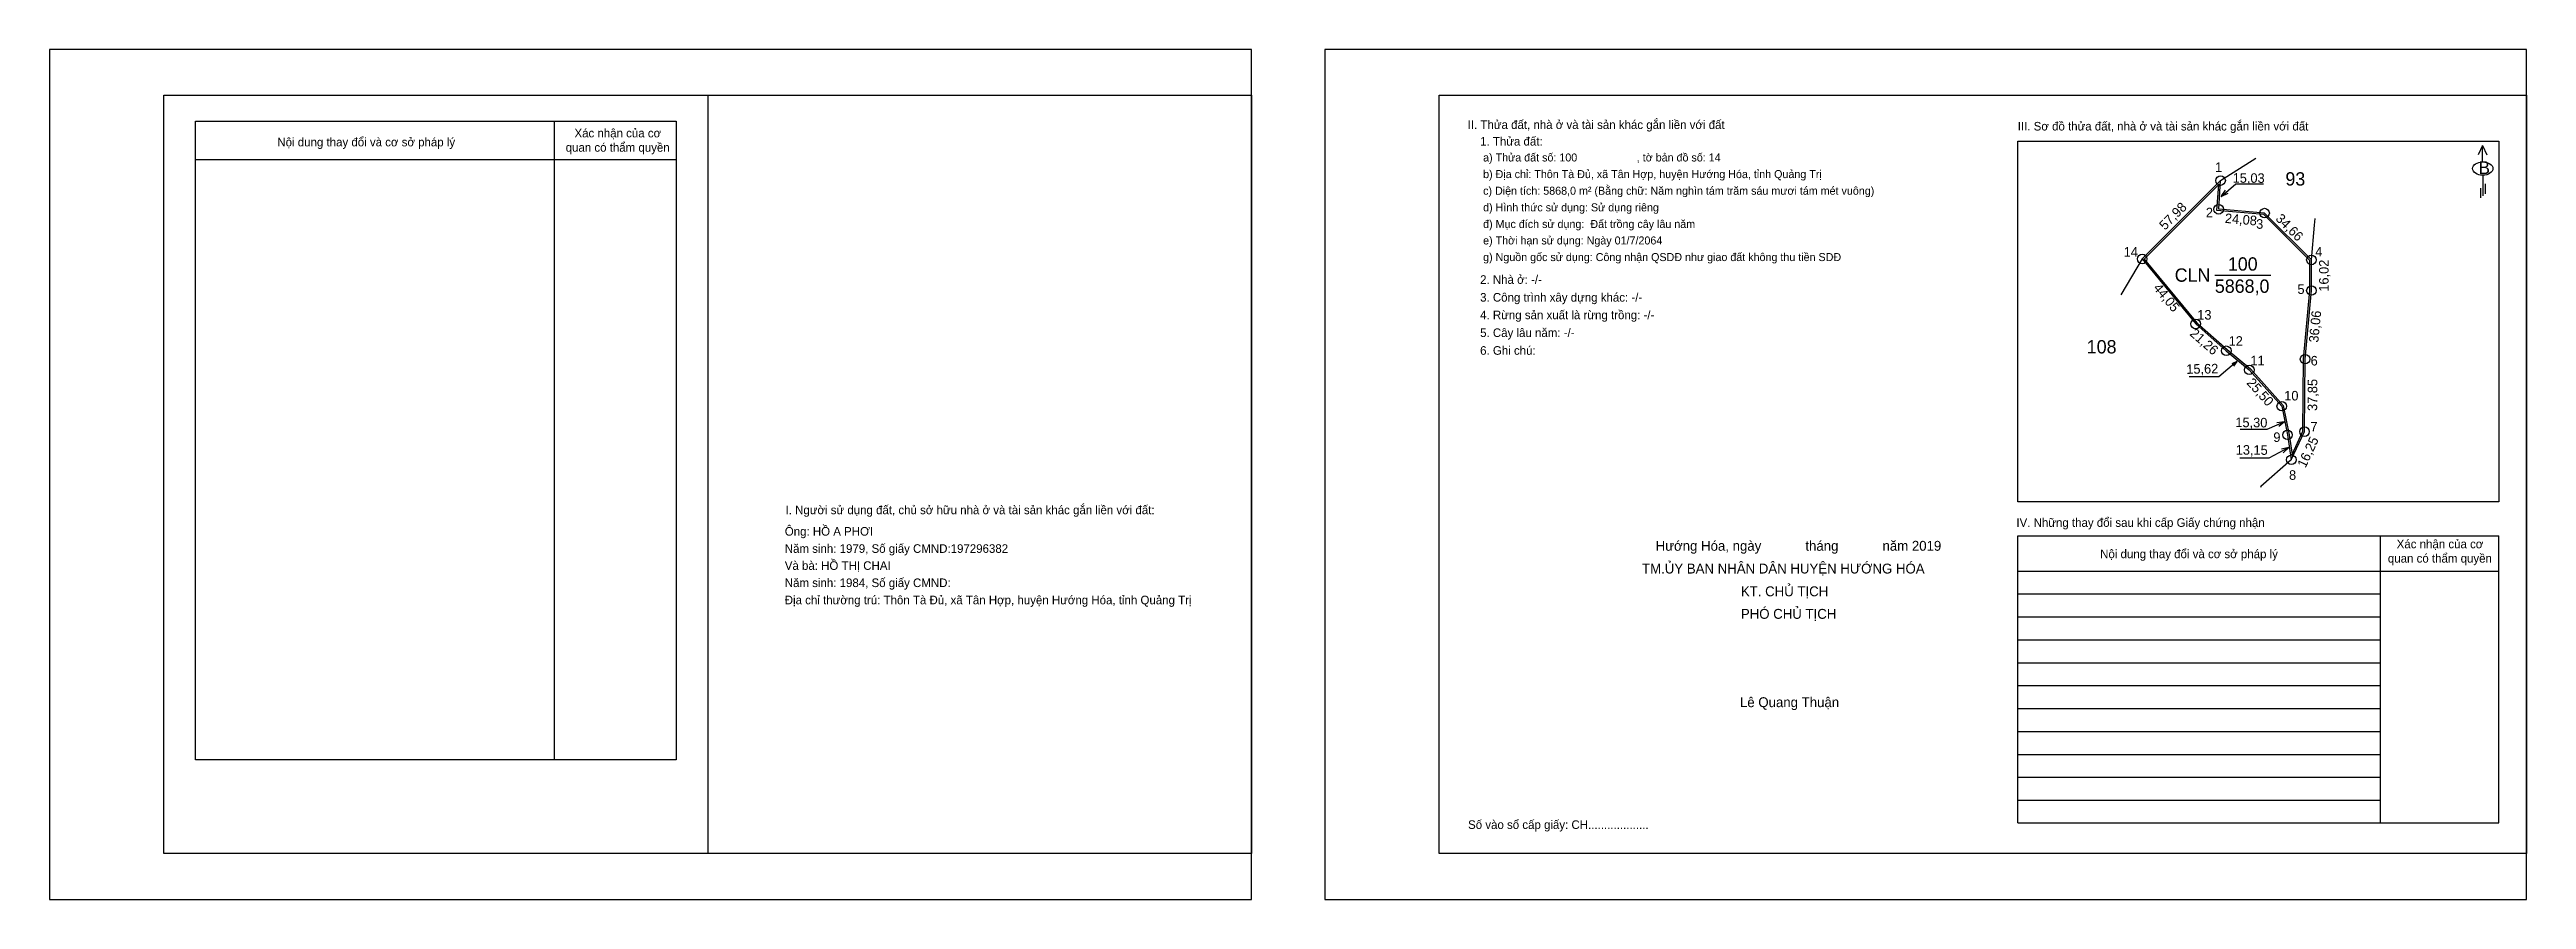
# Model space of a CAD drawing. Extents: x 552589 to 553885, y 1839984 to 1840429.
import ezdxf

# ---------------------------------------------------------------- set-up
doc = ezdxf.new("R2010")
doc.units = 0
for name, color, linetype in [('CanhThua', 7, 'Continuous'), ('ChieuDaiCanhThua', 7, 'Continuous'), ('Khung', 7, 'Continuous'), ('KhungInTrang1', 7, 'Continuous'), ('KhungInTrang2', 7, 'Continuous'), ('Level 2', 7, 'Continuous'), ('MocDinhThua', 7, 'Continuous'), ('NhanDiaChinhThua', 7, 'Continuous'), ('NhanTuCan', 7, 'Continuous'), ('ON', 7, 'Continuous'), ('RauThua', 7, 'Continuous'), ('SoHieuDinhThua', 7, 'Continuous'), ('Template', 7, 'Continuous'), ('ThongTin', 7, 'Continuous')]:
    doc.layers.add(name, color=color, linetype=linetype)

msp = doc.modelspace()

# ---------------------------------------------------------------- linework, layer by layer
at = {"layer": 'CanhThua'}
for p, q in [((553725, 1840360), (553684, 1840319)), ((553724, 1840345), (553725, 1840360)), ((553748, 1840343), (553724, 1840345)), ((553772.5, 1840318.5), (553748, 1840343)), ((553684, 1840319), (553712, 1840285)), ((553772.5, 1840302.5), (553772.5, 1840318.5)), ((553769.2, 1840266.6), (553772.5, 1840302.5)), ((553712, 1840285), (553728, 1840271)), ((553728, 1840271), (553740, 1840261)), ((553768.9, 1840228.7), (553769.2, 1840266.6)), ((553740, 1840261), (553757, 1840242)), ((553757, 1840242), (553760, 1840227)), ((553760, 1840227), (553762, 1840214)), ((553762, 1840214), (553768.9, 1840228.7))]:
    msp.add_line(p, q, dxfattribs=at)
at = {"layer": 'Khung'}
for p, q in [((553316.2, 1840404.6), (553885, 1840404.6)), ((553316.2, 1840008), (553316.2, 1840404.6)), ((553619, 1840191.9), (553619, 1840380.7)), ((553619, 1840380.7), (553870.5, 1840380.7)), ((553870.5, 1840380.7), (553870.5, 1840191.9)), ((553870.5, 1840191.9), (553619, 1840191.9))]:
    msp.add_line(p, q, dxfattribs=at)
msp.add_lwpolyline([(553218.1, 1840008), (552649.3, 1840008), (552649.3, 1840404.6), (553218.1, 1840404.6)], close=True, dxfattribs=at)
for points in [[(552933.7, 1840404.6), (552933.7, 1840008)], [(553885, 1840404.6), (553885, 1840008), (553316.2, 1840008)]]:
    msp.add_lwpolyline(points, dxfattribs=at)
at = {"layer": 'KhungInTrang1'}
msp.add_lwpolyline([(552589.4, 1840428.5), (552589.4, 1839984), (553218.1, 1839984), (553218.1, 1840428.5)], close=True, dxfattribs=at)
at = {"layer": 'KhungInTrang2'}
msp.add_lwpolyline([(553256.4, 1840428.5), (553256.4, 1839984), (553885, 1839984), (553885, 1840428.5)], close=True, dxfattribs=at)
at = {"layer": 'Level 2'}
for p, q in [((553725.3, 1840351.7), (553732.9, 1840358.3)), ((553725.3, 1840351.7), (553727.5, 1840355)), ((553725.3, 1840351.7), (553728.9, 1840353.5)), ((553732.9, 1840358.3), (553747.5, 1840358.3)), ((553733.5, 1840265.4), (553724, 1840257.3)), ((553733.5, 1840265.4), (553730.8, 1840264.1)), ((553733.5, 1840265.4), (553731.8, 1840262.9)), ((553724, 1840257.3), (553708.6, 1840257.3)), ((553749.2, 1840229.8), (553735.3, 1840229.8)), ((553758.5, 1840233.9), (553749.2, 1840229.8)), ((553758.5, 1840233.9), (553754.5, 1840233.3)), ((553758.5, 1840233.9), (553755.4, 1840231.4)), ((553750.3, 1840214.8), (553735.1, 1840214.8)), ((553760.7, 1840220.4), (553750.3, 1840214.8)), ((553760.7, 1840220.4), (553756.8, 1840219.5)), ((553760.7, 1840220.4), (553757.8, 1840217.6))]:
    msp.add_line(p, q, dxfattribs=at)
msp.add_lwpolyline([(553771.7, 1840318.2), (553747.6, 1840342.2), (553723.1, 1840344.3), (553724.1, 1840357.9), (553685.1, 1840318.9), (553712.6, 1840285.6), (553728.5, 1840271.6), (553740.6, 1840261.6), (553757.7, 1840242.4), (553760.8, 1840227.1), (553762.4, 1840216.7), (553768.1, 1840228.9), (553768.4, 1840266.6), (553771.7, 1840302.5)], close=True, dxfattribs=at)
at = {"layer": 'MocDinhThua'}
for centre in [(553725, 1840360), (553724, 1840345), (553748, 1840343), (553684, 1840319), (553772.5, 1840318.5), (553772.5, 1840302.5), (553712, 1840285), (553728, 1840271), (553740, 1840261), (553769.2, 1840266.6), (553757, 1840242), (553760, 1840227), (553768.9, 1840228.7), (553762, 1840214)]:
    msp.add_circle(centre, 2.5, dxfattribs=at)
at = {"layer": 'NhanDiaChinhThua'}
msp.add_line((553722, 1840310.6), (553751.3, 1840310.6), dxfattribs=at)
at = {"layer": 'ON'}
for p, q in [((552665.8, 1840391.1), (552917.2, 1840391.1)), ((552665.8, 1840057), (552665.8, 1840391.1)), ((552917.2, 1840391.1), (552917.2, 1840057)), ((552665.8, 1840371.1), (552917.2, 1840371.1)), ((553619, 1840174.2), (553870.5, 1840174.2)), ((553808.4, 1840174.2), (553808.4, 1840024.1)), ((553619, 1840155.7), (553870.5, 1840155.7)), ((553619, 1840143.8), (553808.4, 1840143.8)), ((553619, 1840131.8), (553808.4, 1840131.8)), ((553619, 1840119.8), (553808.4, 1840119.8)), ((553619, 1840107.8), (553808.4, 1840107.8)), ((553619, 1840095.9), (553808.4, 1840095.9)), ((553619, 1840083.9), (553808.4, 1840083.9)), ((553619, 1840071.9), (553808.4, 1840071.9)), ((553619, 1840059.9), (553808.4, 1840059.9)), ((553619, 1840048), (553808.4, 1840048)), ((553619, 1840036), (553808.4, 1840036))]:
    msp.add_line(p, q, dxfattribs=at)
for points in [[(552853.3, 1840391.1), (552853.3, 1840057)], [(553619, 1840024.1), (553619, 1840174.2)], [(553870.5, 1840024.1), (553870.5, 1840174.2)], [(552917.2, 1840057), (552665.8, 1840057)]]:
    msp.add_lwpolyline(points, dxfattribs=at)
at = {"layer": 'RauThua'}
for p, q in [((553725, 1840360), (553743.4, 1840371.7)), ((553774.1, 1840336.7), (553774.5, 1840340.2)), ((553772.5, 1840318.5), (553774.1, 1840336.7)), ((553684, 1840319), (553672.9, 1840300.2)), ((553762, 1840214), (553746, 1840200)), ((553746, 1840200), (553745.8, 1840199.5))]:
    msp.add_line(p, q, dxfattribs=at)
at = {"layer": 'Template'}
for p, q in [((553862, 1840378.3), (553859.8, 1840373.5)), ((553862, 1840369.8), (553862, 1840378.3)), ((553862, 1840378.3), (553864.2, 1840373.5)), ((553860.9, 1840356.1), (553860.9, 1840350.9)), ((553862.1, 1840362.8), (553862.1, 1840352.1)), ((553863.3, 1840358.3), (553863.3, 1840353.1)), ((553619, 1840024.1), (553870.5, 1840024.1))]:
    msp.add_line(p, q, dxfattribs=at)
msp.add_ellipse((553862.1, 1840366.3), major_axis=(5.32, 0), ratio=0.655849, dxfattribs=at)

# ---------------------------------------------------------------- texts
at = {"layer": 'ChieuDaiCanhThua'}
for s, rotation, p in [('15,03', 359.657, (553731.3, 1840358.9)), ('57,98', 45, (553695.9, 1840333.8)), ('24,08', 355.2364, (553727.1, 1840337.9)), ('34,66', 315, (553753.4, 1840339.7)), ('16,02', 89.9642, (553781.5, 1840301.9)), ('44,05', 309.4725, (553689.5, 1840303.7)), ('36,06', 84.6847, (553776.1, 1840275.1)), ('21,26', 318.8141, (553708.5, 1840279.4)), ('15,62', 1.0002, (553707.1, 1840258.9)), ('25,50', 311.8202, (553738.3, 1840254)), ('37,85', 89.5913, (553775.5, 1840239.5)), ('15,30', 359.2112, (553732.7, 1840231.1)), ('16,25', 64.9171, (553769.4, 1840209.4)), ('13,15', 359.4495, (553732.9, 1840216.7))]:
    msp.add_text(s, height=5, rotation=rotation, dxfattribs=at).set_placement(p)
at = {"layer": 'NhanDiaChinhThua'}
for s, p in [('CLN', (553701, 1840307.1)), ('100', (553728.8, 1840312.9)), ('5868,0', (553722, 1840301.3))]:
    msp.add_text(s, height=6.98, dxfattribs=at).set_placement(p)
at = {"layer": 'NhanTuCan'}
for s, p in [('93', (553758.9, 1840357.4)), ('108', (553655, 1840269.6))]:
    msp.add_text(s, height=6.98, dxfattribs=at).set_placement(p)
at = {"layer": 'ON'}
for s, height, p in [('Nội dung thay đổi và cơ sở pháp lý', 4.49, (552708.6, 1840377.9)), ('quan có thẩm quyền', 4.49, (552859.4, 1840375.1)), ('Xác nhận của cơ ', 4.49, (552864, 1840382.6)), ('I. Người sử dụng đất, chủ sở hữu nhà ở và tài sản khác gắn liền với đất:', 4.49, (552974.4, 1840185.5)), ('IV. Những thay đổi sau khi cấp Giấy chứng nhận', 4.49, (553618.2, 1840178.9)), ('Xác nhận của cơ ', 4.49, (553817.1, 1840167.7)), ('Nội dung thay đổi và cơ sở pháp lý', 4.49, (553662, 1840162.5)), ('quan có thẩm quyền', 4.49, (553812.5, 1840160.2)), ('Lê Quang Thuận', 5.169, (553473.6, 1840084.6))]:
    msp.add_text(s, height=height, dxfattribs=at).set_placement(p)
at = {"layer": 'SoHieuDinhThua'}
for s, p in [('1', (553722.1, 1840364.5)), ('2', (553717.3, 1840340.8)), ('3', (553743.6, 1840334.8)), ('14', (553674.3, 1840320.2)), ('4', (553774.5, 1840320.3)), ('5', (553765.2, 1840300.7)), ('13', (553712.8, 1840287.3)), ('12', (553729.2, 1840273.6)), ('11', (553740.6, 1840263.4)), ('6', (553772.1, 1840263.3)), ('10', (553758.3, 1840245)), ('9', (553752.6, 1840223.3)), ('7', (553772, 1840228.8)), ('8', (553760.8, 1840203.5))]:
    msp.add_text(s, height=5, dxfattribs=at).set_placement(p)
at = {"layer": 'Template'}
for s, height, p in [('II. Thửa đất, nhà ở và tài sản khác gắn liền với đất', 4.49, (553331.2, 1840387)), ('III. Sơ đồ thửa đất, nhà ở và tài sản khác gắn liền với đất', 4.49, (553618.9, 1840386.2)), ('B', 6.74, (553859.9, 1840363.4)), ('Hướng Hóa, ngày            tháng            năm 2019', 5.169, (553429.5, 1840166.4)), ('TM.ỦY BAN NHÂN DÂN HUYỆN HƯỚNG HÓA', 5.169, (553422.4, 1840154.5)), ('KT. CHỦ TỊCH', 5.169, (553474.1, 1840142.6)), ('PHÓ CHỦ TỊCH', 5.169, (553474.1, 1840130.8)), ('Số vào sổ cấp giấy: CH...................', 4.49, (553331.4, 1840020.9))]:
    msp.add_text(s, height=height, dxfattribs=at).set_placement(p)
at = {"layer": 'ThongTin'}
for s, height, p in [('1. Thửa đất: ', 4.49, (553337.7, 1840378.3)), (' a) Thửa đất số: 100                    , tờ bản đồ số: 14', 4.191, (553337.7, 1840370)), (' b) Địa chỉ: Thôn Tà Đủ, xã Tân Hợp, huyện Hướng Hóa, tỉnh Quảng Trị', 4.191, (553337.7, 1840361.3)), (' c) Diện tích: 5868,0 m² (Bằng chữ: Năm nghìn tám trăm sáu mươi tám mét vuông)', 4.191, (553337.7, 1840352.6)), (' d) Hình thức sử dụng: Sử dụng riêng', 4.191, (553337.7, 1840343.9)), (' đ) Mục đích sử dụng:  Đất trồng cây lâu năm', 4.191, (553337.7, 1840335.2)), (' e) Thời hạn sử dụng: Ngày 01/7/2064', 4.191, (553337.7, 1840326.6)), (' g) Nguồn gốc sử dụng: Công nhận QSDĐ như giao đất không thu tiền SDĐ', 4.191, (553337.7, 1840317.9)), ('3. Công trình xây dựng khác: -/-', 4.49, (553337.7, 1840296.7)), ('2. Nhà ở: -/-', 4.49, (553337.7, 1840306)), ('4. Rừng sản xuất là rừng trồng: -/-', 4.49, (553337.7, 1840287.5)), ('5. Cây lâu năm: -/-', 4.49, (553337.7, 1840278.2)), ('6. Ghi chú:', 4.49, (553337.7, 1840268.9)), ('Ông: HỒ A PHƠI', 4.49, (552974, 1840174.3)), ('Và bà: HỒ THỊ CHAI', 4.49, (552974, 1840156.4)), ('Năm sinh: 1979, Số giấy CMND:197296382', 4.49, (552974, 1840165.3)), ('Năm sinh: 1984, Số giấy CMND:', 4.49, (552974, 1840147.4)), ('Địa chỉ thường trú: Thôn Tà Đủ, xã Tân Hợp, huyện Hướng Hóa, tỉnh Quảng Trị', 4.49, (552974, 1840138.4))]:
    msp.add_text(s, height=height, dxfattribs=at).set_placement(p)

doc.saveas('drawing.dxf')
